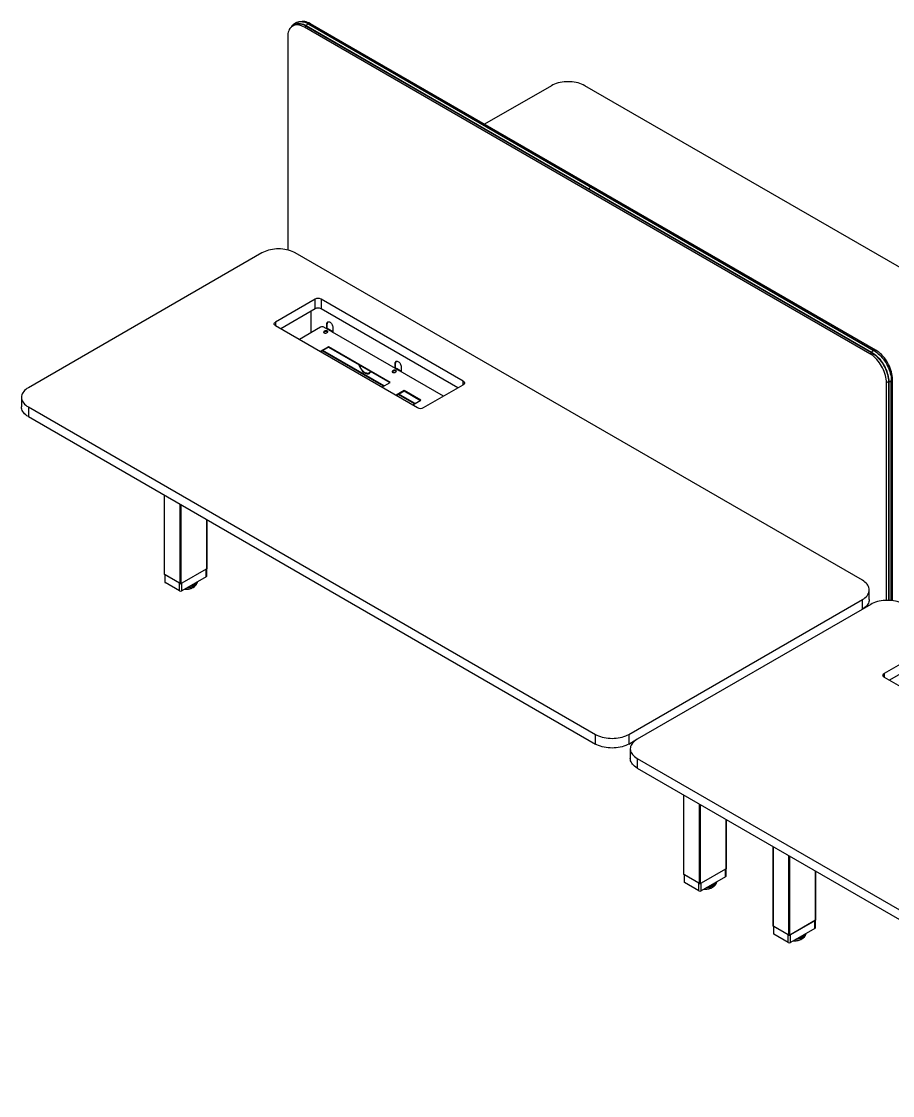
# Model space of a CAD drawing. Header units: millimetres. Extents: x -429 to 16771, y -1239 to 5751.
# Drawn here: x 9198 to 11044, y 1307 to 3584 of the extents above; entities that cross this region are included whole.
import ezdxf

# ---------------------------------------------------------------- set-up
doc = ezdxf.new("R2010")
doc.units = ezdxf.units.MM
doc.header["$LTSCALE"] = 100

msp = doc.modelspace()

# ---------------------------------------------------------------- linework, layer by layer
at = {"color": 7, "linetype": 'Continuous', "lineweight": -3}
for p, q in [((9777.66, 3576.89), (9772.71, 3574.03)), ((9797.7, 3571.55), (9801.68, 3573.85)), ((9801.24, 3574.41), (10400.51, 3228.46)), ((9801.24, 3574.41), (9801.24, 3574.17)), ((9801.24, 3574.17), (10400.51, 3228.21)), ((9801.28, 3574.08), (10400.55, 3228.12)), ((9801.41, 3574.86), (10400.68, 3228.9)), ((9806.73, 3577.93), (10406, 3231.98)), ((10406.07, 3231.95), (9806.79, 3577.91)), ((9807.75, 3577.35), (9810.43, 3578.9)), ((11008.98, 2887), (9810.43, 3578.9)), ((9762.35, 3551.14), (9762.35, 3099.45)), ((10996.25, 2879.65), (9797.7, 3571.55)), ((10321.32, 3447.59), (10179.61, 3365.78)), ((11594.11, 2753.64), (10392.03, 3447.59)), ((10400.51, 3228.46), (10999.79, 2882.51)), ((10400.51, 3228.46), (10400.51, 3228.21)), ((10400.51, 3228.21), (10999.79, 2882.26)), ((10400.55, 3228.12), (10999.83, 2882.17)), ((10400.68, 3228.9), (10999.95, 2882.95)), ((10406, 3231.98), (11005.28, 2886.02)), ((11005.34, 2886), (10406.07, 3231.95)), ((9707.55, 3093.27), (9212.57, 2807.52)), ((10980.34, 2399.32), (9778.26, 3093.27)), ((9820.33, 2995.09), (9736.19, 2946.52)), ((9820.33, 2974.68), (9820.33, 2995.09)), ((10134.29, 2821.2), (9833.06, 2995.09)), ((9833.06, 2995.09), (9833.06, 2974.68)), ((9820.33, 2974.68), (9747.5, 2932.64)), ((9811.35, 2969.5), (9811.35, 2923.85)), ((9811.63, 2969.66), (9811.63, 2924.02)), ((10122.97, 2807.32), (9833.06, 2974.68)), ((9736.19, 2946.52), (9736.19, 2939.17)), ((9736.19, 2939.17), (10037.41, 2765.28)), ((9845.79, 2943.24), (9845.22, 2942.92)), ((9845.22, 2933.18), (9845.22, 2942.92)), ((9845.79, 2933.17), (9845.79, 2943.24)), ((9832, 2935.77), (9787.04, 2909.82)), ((10092.28, 2789.6), (9839.07, 2935.77)), ((9841.55, 2927.81), (9839.42, 2926.59)), ((9839.42, 2925.77), (9841.55, 2926.99)), ((9839.42, 2925.77), (9839.42, 2926.59)), ((9841.55, 2926.99), (9841.55, 2927.81)), ((9845.01, 2933.08), (9844.37, 2932.71)), ((9844.37, 2923.73), (9846.5, 2924.95)), ((9845.01, 2933.08), (9846.78, 2932.06)), ((9847.58, 2932.14), (9845.81, 2933.16)), ((9848.19, 2931.24), (9846.78, 2932.06)), ((9848.19, 2931.24), (9850.31, 2930.02)), ((9851.11, 2930.09), (9848.99, 2931.32)), ((9851.73, 2929.2), (9850.31, 2930.02)), ((9851.73, 2929.2), (9853.85, 2927.97)), ((9854.65, 2928.05), (9852.53, 2929.28)), ((9855.26, 2927.16), (9853.85, 2927.97)), ((9855.26, 2927.16), (9857.03, 2926.14)), ((9857.83, 2926.22), (9856.06, 2927.24)), ((9856.39, 2925.77), (9857.03, 2926.14)), ((9856.96, 2925.44), (9857.03, 2925.48)), ((9857.03, 2925.48), (9857.03, 2926.14)), ((9857.03, 2925.48), (9857.6, 2925.16)), ((9857.6, 2925.16), (9857.95, 2925.36)), ((9857.95, 2924.95), (9857.6, 2925.16)), ((9857.95, 2935.57), (9857.95, 2924.95)), ((9848.59, 2894.35), (9831.2, 2884.32)), ((9831.91, 2883.91), (9848.59, 2893.54)), ((9979.4, 2818.84), (9848.59, 2894.35)), ((9848.59, 2893.54), (9848.59, 2894.35)), ((9848.59, 2893.54), (9978.7, 2818.43)), ((9965.68, 2810.91), (9835.57, 2886.02)), ((9966.81, 2811.57), (9836.7, 2886.68)), ((10996.25, 2879.65), (11000.28, 2881.97)), ((10999.79, 2882.51), (10999.79, 2882.26)), ((10999.79, 2882.51), (11000.17, 2882.28)), ((11006.27, 2885.43), (11008.98, 2887)), ((9989.97, 2849.4), (9989.33, 2849.03)), ((9989.97, 2849.4), (9991.73, 2848.37)), ((9990.74, 2859.56), (9990.18, 2859.23)), ((9990.18, 2849.49), (9990.18, 2859.23)), ((9990.74, 2849.49), (9990.74, 2859.56)), ((9992.53, 2848.45), (9990.77, 2849.47)), ((9993.15, 2847.56), (9991.73, 2848.37)), ((9993.15, 2847.56), (9995.27, 2846.33)), ((9996.07, 2846.41), (9993.95, 2847.64)), ((9996.68, 2845.52), (9995.27, 2846.33)), ((9996.68, 2845.52), (9998.81, 2844.29)), ((9999.61, 2844.37), (9997.48, 2845.6)), ((10002.91, 2851.89), (10002.91, 2841.27)), ((9925.13, 2839.24), (9925.13, 2840.06)), ((9926.54, 2839.25), (9926.54, 2838.43)), ((9926.54, 2838.43), (9927.11, 2838.75)), ((9927.11, 2838.97), (9927.11, 2838.75)), ((9934.47, 2838.55), (9935.47, 2837.98)), ((9934.83, 2838.74), (9935.4, 2839.07)), ((9986.5, 2844.13), (9984.38, 2842.9)), ((9984.38, 2842.09), (9986.5, 2843.31)), ((9984.38, 2842.09), (9984.38, 2842.9)), ((9986.5, 2843.31), (9986.5, 2844.13)), ((9989.33, 2840.05), (9991.45, 2841.27)), ((10000.22, 2843.48), (9998.81, 2844.29)), ((10000.22, 2843.48), (10001.99, 2842.46)), ((10002.79, 2842.53), (10001.02, 2843.56)), ((10001.35, 2842.09), (10001.99, 2842.46)), ((10001.92, 2841.76), (10001.99, 2841.8)), ((10001.99, 2841.8), (10001.99, 2842.46)), ((10001.99, 2841.8), (10002.55, 2841.48)), ((10002.55, 2841.48), (10002.91, 2841.68)), ((10002.91, 2841.27), (10002.55, 2841.48)), ((11041.63, 2824.2), (11044.33, 2825.76)), ((11041.64, 2823.04), (11041.64, 2356.35)), ((11041.65, 2356.35), (11041.65, 2823.11)), ((11044.33, 2356.05), (11044.33, 2825.76)), ((9962.02, 2808.8), (9979.4, 2818.84)), ((10009.46, 2801.49), (9992.07, 2791.45)), ((9992.78, 2791.04), (10009.46, 2800.67)), ((10044.81, 2781.08), (10009.46, 2801.49)), ((10009.46, 2800.67), (10009.46, 2801.49)), ((10009.46, 2800.67), (10044.1, 2780.67)), ((10050.14, 2765.28), (10134.29, 2813.85)), ((10134.29, 2813.85), (10134.29, 2821.2)), ((11031.61, 2818.41), (11035.63, 2820.74)), ((11031.61, 2356.73), (11031.61, 2818.41)), ((11035.58, 2820.25), (11035.58, 2356.72)), ((11035.85, 2820.04), (11035.64, 2820.17)), ((11035.64, 2820.17), (11035.64, 2356.72)), ((11035.84, 2821.08), (11035.85, 2820.04)), ((11035.85, 2820.04), (11035.85, 2356.71)), ((11036.32, 2819.97), (11036.32, 2356.7)), ((9197.93, 2787.11), (9197.93, 2766.7)), ((10031.09, 2773.15), (9996.44, 2793.16)), ((10032.22, 2773.81), (9997.57, 2793.81)), ((10027.43, 2771.04), (10044.81, 2781.08)), ((9212.57, 2766.7), (10414.66, 2072.76)), ((9212.57, 2766.7), (9212.57, 2746.29)), ((9212.57, 2746.29), (10414.66, 2052.34)), ((9500.63, 2580), (9500.63, 2412.1)), ((9501.07, 2411.49), (9501.07, 2579.74)), ((9534.31, 2392.3), (9534.31, 2560.56)), ((9536.43, 2392.3), (9536.43, 2559.33)), ((9590.88, 2423.73), (9590.88, 2527.9)), ((9591.32, 2424.35), (9591.32, 2527.65)), ((9590.88, 2423.73), (9536.43, 2392.3)), ((9589.46, 2422.92), (9537.84, 2393.12)), ((9589.46, 2406.59), (9589.46, 2422.92)), ((9590.49, 2408.02), (9590.49, 2423.51)), ((9534.31, 2392.3), (9501.07, 2411.49)), ((9501.46, 2411.26), (9501.46, 2395.77)), ((9532.89, 2393.12), (9502.49, 2410.67)), ((9502.49, 2394.34), (9502.49, 2410.67)), ((9532.89, 2376.79), (9502.49, 2394.34)), ((9532.89, 2376.79), (9532.89, 2393.12)), ((9589.46, 2406.59), (9537.84, 2376.79)), ((9537.84, 2376.79), (9537.84, 2393.12)), ((10994.99, 2358.5), (10994.99, 2378.91)), ((10485.37, 2072.76), (10980.34, 2358.5)), ((10998.02, 2348.3), (10503.04, 2062.55)), ((10980.34, 2338.09), (10980.34, 2358.5)), ((11110.8, 2250.12), (11026.66, 2201.55)), ((11110.8, 2229.71), (11037.97, 2187.67)), ((11026.66, 2201.55), (11026.66, 2194.2)), ((11026.66, 2194.2), (11327.88, 2020.3)), ((10414.66, 2052.34), (10414.66, 2072.76)), ((10485.37, 2072.76), (10485.37, 2052.34)), ((10485.37, 2052.34), (10502.6, 2062.29)), ((10488.4, 2042.14), (10488.4, 2021.73)), ((10503.04, 2021.73), (11705.13, 1327.79)), ((10503.04, 2021.73), (10503.04, 2001.32)), ((10503.04, 2001.32), (11705.13, 1307.37)), ((10601.6, 1944.42), (10601.6, 1776.53)), ((10602.04, 1775.91), (10602.04, 1944.17)), ((10635.27, 1756.73), (10635.27, 1924.98)), ((10637.39, 1756.73), (10637.39, 1923.76)), ((10691.84, 1788.16), (10691.84, 1892.33)), ((10692.28, 1788.77), (10692.28, 1892.07)), ((10791.1, 1835.02), (10791.1, 1667.13)), ((10791.54, 1666.52), (10791.54, 1834.77)), ((10824.78, 1647.33), (10824.78, 1815.59)), ((10826.9, 1647.33), (10826.9, 1814.36)), ((10635.27, 1756.73), (10602.04, 1775.91)), ((10602.43, 1775.69), (10602.43, 1760.2)), ((10691.84, 1788.16), (10637.39, 1756.73)), ((10690.43, 1787.34), (10638.81, 1757.55)), ((10690.43, 1771.01), (10690.43, 1787.34)), ((10691.45, 1772.44), (10691.45, 1787.94)), ((10881.35, 1678.76), (10881.35, 1782.93)), ((10881.79, 1679.37), (10881.79, 1782.68)), ((10633.86, 1757.55), (10603.45, 1775.1)), ((10603.45, 1758.77), (10603.45, 1775.1)), ((10633.86, 1741.21), (10603.45, 1758.77)), ((10633.86, 1741.21), (10633.86, 1757.55)), ((10690.43, 1771.01), (10638.81, 1741.21)), ((10638.81, 1741.21), (10638.81, 1757.55)), ((10824.78, 1647.33), (10791.54, 1666.52)), ((10791.93, 1666.29), (10791.93, 1650.8)), ((10823.36, 1648.15), (10792.96, 1665.7)), ((10792.96, 1649.37), (10792.96, 1665.7)), ((10881.35, 1678.76), (10826.9, 1647.33)), ((10879.93, 1677.95), (10828.31, 1648.15)), ((10879.93, 1661.61), (10879.93, 1677.95)), ((10880.96, 1663.04), (10880.96, 1678.54)), ((10823.36, 1631.82), (10792.96, 1649.37)), ((10823.36, 1631.82), (10823.36, 1648.15)), ((10879.93, 1661.61), (10828.31, 1631.82)), ((10828.31, 1631.82), (10828.31, 1648.15))]:
    msp.add_line(p, q, dxfattribs=at)
at = {"color": 7, "linetype": 'Continuous', "lineweight": -3, "flags": 128}
for points in [[(9797.7, 3571.55), (9794.62, 3573.18), (9791.57, 3574.48), (9788.55, 3575.45), (9785.61, 3576.07), (9782.76, 3576.36), (9780.03, 3576.29), (9777.43, 3575.88), (9774.98, 3575.12), (9772.7, 3574.03), (9770.62, 3572.61), (9768.74, 3570.86), (9767.09, 3568.82), (9765.66, 3566.48), (9764.48, 3563.87), (9763.55, 3561.01), (9762.89, 3557.92), (9762.48, 3554.62), (9762.35, 3551.14)], [(9770.97, 3572.88), (9771.7, 3573.71), (9773.61, 3575.48), (9775.74, 3576.94), (9778.06, 3578.05), (9780.56, 3578.82), (9783.21, 3579.24), (9786, 3579.31), (9788.91, 3579.02), (9791.91, 3578.38), (9794.98, 3577.39), (9798.1, 3576.07), (9801.24, 3574.41)], [(9771.99, 3573.59), (9773.78, 3575.23), (9775.89, 3576.68), (9778.2, 3577.79), (9780.68, 3578.55), (9783.32, 3578.97), (9786.09, 3579.04), (9788.98, 3578.75), (9791.96, 3578.11), (9795.01, 3577.13), (9798.12, 3575.81), (9801.24, 3574.17)], [(9774.38, 3574.99), (9775.98, 3576.45), (9776.22, 3576.64)], [(9775.68, 3575.75), (9776.37, 3576.33), (9778.18, 3577.59)], [(9777.66, 3576.89), (9779.93, 3577.98), (9782.37, 3578.73)], [(9777.68, 3578.38), (9779.07, 3578.89), (9781.52, 3579.5), (9784.1, 3579.79), (9786.8, 3579.75), (9789.6, 3579.4), (9792.48, 3578.72), (9795.42, 3577.74), (9798.4, 3576.45), (9801.41, 3574.86)], [(9810.43, 3578.9), (9807.35, 3580.53), (9804.29, 3581.83), (9801.28, 3582.79), (9798.34, 3583.42), (9795.49, 3583.7), (9792.76, 3583.64), (9790.15, 3583.23), (9789.25, 3582.99)], [(9806.79, 3577.91), (9806.77, 3577.92), (9806.73, 3577.93)], [(10392.03, 3447.59), (10388.81, 3449.29), (10385.35, 3450.82), (10381.67, 3452.18), (10377.8, 3453.34), (10373.77, 3454.3), (10369.61, 3455.06), (10365.36, 3455.6), (10361.03, 3455.93), (10356.67, 3456.04), (10352.31, 3455.93), (10347.99, 3455.6), (10343.73, 3455.06), (10339.57, 3454.3), (10335.54, 3453.34), (10331.67, 3452.18), (10327.99, 3450.82), (10324.53, 3449.29), (10321.32, 3447.59)], [(10406.07, 3231.95), (10406.04, 3231.97), (10406, 3231.98)], [(9778.26, 3093.27), (9775.04, 3094.97), (9771.58, 3096.5), (9767.9, 3097.85), (9764.03, 3099.02), (9760.01, 3099.98), (9755.84, 3100.74), (9751.59, 3101.28), (9747.26, 3101.61), (9742.9, 3101.72), (9738.55, 3101.61), (9734.22, 3101.28), (9729.96, 3100.74), (9725.8, 3099.98), (9721.77, 3099.02), (9717.9, 3097.85), (9714.23, 3096.5), (9710.76, 3094.97), (9707.55, 3093.27)], [(9736.19, 2939.17), (9735.07, 2939.96), (9734.24, 2940.86), (9733.72, 2941.83), (9733.55, 2942.84), (9733.72, 2943.86), (9734.24, 2944.83), (9735.07, 2945.73), (9736.19, 2946.52)], [(9845.22, 2942.92), (9845.36, 2944.36), (9845.77, 2945.59), (9846.44, 2946.53), (9847.33, 2947.16), (9848.4, 2947.44), (9849.62, 2947.37), (9850.92, 2946.94), (9852.25, 2946.17), (9853.55, 2945.1), (9854.77, 2943.77), (9855.84, 2942.25), (9856.73, 2940.59), (9857.4, 2938.88), (9857.81, 2937.18), (9857.95, 2935.57)], [(9839.42, 2926.59), (9838.73, 2926.01), (9838.41, 2925.33), (9838.52, 2924.64), (9839.03, 2924), (9839.89, 2923.5), (9840.99, 2923.21), (9842.2, 2923.15), (9843.38, 2923.33), (9844.37, 2923.73)], [(9838.47, 2924.75), (9838.73, 2925.2), (9839.42, 2925.77)], [(9846.5, 2924.95), (9847.19, 2925.53), (9847.51, 2926.21), (9847.4, 2926.91), (9846.89, 2927.54), (9846.03, 2928.04), (9844.93, 2928.33), (9843.72, 2928.4), (9842.54, 2928.21), (9841.55, 2927.81)], [(9841.55, 2926.99), (9842.54, 2927.4), (9843.72, 2927.58), (9844.93, 2927.52), (9846.03, 2927.22), (9846.89, 2926.73), (9847.4, 2926.09), (9847.45, 2925.97)], [(9846.35, 2926.91), (9845.31, 2927.37), (9844.59, 2927.56)], [(9847.44, 2925.95), (9847.14, 2926.31), (9846.35, 2926.91)], [(9847.23, 2925.57), (9847.14, 2925.66), (9846.35, 2926.26)], [(11031.61, 2818.41), (11031.47, 2822.05), (11031.07, 2825.81), (11030.4, 2829.67), (11029.47, 2833.61), (11028.29, 2837.58), (11026.87, 2841.56), (11025.21, 2845.52), (11023.33, 2849.43), (11021.25, 2853.26), (11018.98, 2856.98), (11016.53, 2860.56), (11013.93, 2863.97), (11011.19, 2867.2), (11008.34, 2870.21), (11005.4, 2872.98), (11002.39, 2875.48), (10999.33, 2877.71), (10996.25, 2879.65)], [(10999.79, 2882.26), (11002.91, 2880.3), (11006.01, 2878.04), (11009.07, 2875.49), (11012.05, 2872.69), (11014.94, 2869.64), (11017.71, 2866.37), (11020.35, 2862.9), (11022.83, 2859.27), (11025.14, 2855.5), (11027.25, 2851.62), (11029.15, 2847.66), (11030.83, 2843.64), (11032.28, 2839.6), (11033.47, 2835.57), (11034.42, 2831.59), (11035.09, 2827.67), (11035.5, 2823.85), (11035.64, 2820.17)], [(10999.95, 2882.95), (11002.96, 2881.07), (11005.94, 2878.92), (11008.88, 2876.51), (11011.76, 2873.86), (11014.56, 2870.98), (11017.26, 2867.9), (11019.84, 2864.63), (11022.29, 2861.2), (11024.58, 2857.64), (11026.71, 2853.95), (11028.65, 2850.18), (11030.39, 2846.35), (11031.93, 2842.48), (11033.25, 2838.6), (11034.35, 2834.74), (11035.2, 2830.92), (11035.82, 2827.17), (11036.19, 2823.51), (11036.32, 2819.97)], [(11000.17, 2882.28), (11002.93, 2880.53), (11006.05, 2878.26), (11009.12, 2875.7), (11012.12, 2872.87), (11015.03, 2869.81), (11017.82, 2866.52), (11020.47, 2863.03), (11022.97, 2859.38), (11025.29, 2855.59), (11027.41, 2851.68), (11029.33, 2847.7), (11031.02, 2843.66), (11032.47, 2839.59), (11033.67, 2835.54), (11034.62, 2831.53), (11035.3, 2827.59), (11035.71, 2823.75), (11035.84, 2821.08)], [(11005.28, 2886.02), (11008.28, 2884.15), (11011.26, 2881.99), (11014.2, 2879.58), (11017.08, 2876.93), (11019.88, 2874.05), (11022.58, 2870.97), (11025.16, 2867.7), (11027.61, 2864.28), (11029.9, 2860.71), (11032.03, 2857.03), (11033.97, 2853.26), (11035.72, 2849.43), (11037.26, 2845.56), (11038.58, 2841.68), (11039.67, 2837.81), (11040.53, 2833.99), (11041.14, 2830.24), (11041.51, 2826.58), (11041.64, 2823.04)], [(11005.34, 2886), (11005.31, 2886.01), (11005.28, 2886.02)], [(11044.33, 2825.76), (11044.2, 2829.4), (11043.8, 2833.16), (11043.13, 2837.02), (11042.2, 2840.95), (11041.02, 2844.93), (11039.6, 2848.91), (11037.94, 2852.87), (11036.06, 2856.78), (11033.98, 2860.61), (11031.7, 2864.33), (11029.26, 2867.91), (11026.66, 2871.32), (11023.92, 2874.55), (11021.07, 2877.55), (11018.13, 2880.32), (11015.12, 2882.83), (11012.06, 2885.06), (11008.98, 2887)], [(9990.18, 2859.23), (9990.32, 2860.68), (9990.73, 2861.91), (9991.39, 2862.85), (9992.28, 2863.48), (9993.36, 2863.76), (9994.58, 2863.69), (9995.88, 2863.25), (9997.21, 2862.49), (9998.51, 2861.41), (9999.73, 2860.09), (10000.8, 2858.56), (10001.69, 2856.91), (10002.36, 2855.19), (10002.77, 2853.49), (10002.91, 2851.89)], [(9922.26, 2842.28), (9923.74, 2840.98), (9925.13, 2839.95)], [(9937.68, 2842.11), (9937.04, 2840.9), (9936.05, 2839.66), (9934.83, 2838.74), (9933.43, 2838.15), (9931.86, 2837.9), (9930.17, 2838.01), (9928.38, 2838.46), (9926.54, 2839.25)], [(9926.54, 2838.43), (9928.49, 2837.59), (9930.39, 2837.1), (9932.18, 2836.99), (9933.84, 2837.25), (9935.33, 2837.87), (9936.62, 2838.85), (9937.67, 2840.16), (9938.43, 2841.67)], [(9984.38, 2842.9), (9983.68, 2842.33), (9983.37, 2841.65), (9983.48, 2840.95), (9983.99, 2840.32), (9984.85, 2839.82), (9985.95, 2839.52), (9987.16, 2839.46), (9988.34, 2839.64), (9989.33, 2840.05)], [(9983.43, 2841.07), (9983.68, 2841.51), (9984.38, 2842.09)], [(9991.45, 2841.27), (9992.15, 2841.85), (9992.46, 2842.52), (9992.36, 2843.22), (9991.84, 2843.86), (9990.98, 2844.36), (9989.88, 2844.65), (9988.67, 2844.71), (9987.5, 2844.53), (9986.5, 2844.13)], [(9986.5, 2843.31), (9987.5, 2843.72), (9988.67, 2843.9), (9989.88, 2843.84), (9990.98, 2843.54), (9991.84, 2843.04), (9992.36, 2842.41), (9992.4, 2842.29)], [(9991.31, 2843.23), (9990.27, 2843.69), (9989.55, 2843.88)], [(9992.4, 2842.27), (9992.1, 2842.63), (9991.31, 2843.23)], [(9992.18, 2841.89), (9992.1, 2841.98), (9991.31, 2842.58)], [(11041.65, 2823.11), (11041.65, 2823.08), (11041.64, 2823.04)], [(9212.57, 2807.52), (9209.63, 2805.67), (9206.97, 2803.67), (9204.63, 2801.55), (9202.61, 2799.31), (9200.94, 2796.99), (9199.63, 2794.59), (9198.69, 2792.13), (9198.12, 2789.63), (9197.93, 2787.11), (9198.12, 2784.6), (9198.69, 2782.1), (9199.63, 2779.64), (9200.94, 2777.24), (9202.61, 2774.92), (9204.63, 2772.68), (9206.97, 2770.56), (9209.63, 2768.56), (9212.57, 2766.7)], [(10134.29, 2821.2), (10135.41, 2820.41), (10136.24, 2819.51), (10136.75, 2818.54), (10136.92, 2817.53), (10136.75, 2816.51), (10136.24, 2815.54), (10135.41, 2814.64), (10134.29, 2813.85)], [(9212.57, 2746.29), (9209.63, 2748.15), (9206.97, 2750.15), (9204.63, 2752.27), (9202.61, 2754.5), (9200.94, 2756.83), (9199.63, 2759.23), (9198.69, 2761.69), (9198.12, 2764.19), (9197.93, 2766.7)], [(9570.35, 2395.55), (9570.07, 2394.44), (9569.37, 2392.79), (9568.32, 2391.19), (9566.94, 2389.68), (9565.26, 2388.27), (9563.3, 2386.99), (9561.08, 2385.86), (9558.65, 2384.89), (9556.03, 2384.1), (9553.26, 2383.49), (9550.39, 2383.08), (9548.47, 2382.92)], [(9569.16, 2394.86), (9568.32, 2393.64), (9566.94, 2392.13), (9565.26, 2390.72), (9563.3, 2389.44), (9561.08, 2388.31), (9558.65, 2387.34), (9556.03, 2386.55), (9553.91, 2386.06)], [(10980.34, 2358.5), (10983.29, 2360.36), (10985.94, 2362.35), (10988.29, 2364.48), (10990.3, 2366.71), (10991.97, 2369.04), (10993.28, 2371.44), (10994.23, 2373.9), (10994.8, 2376.39), (10994.99, 2378.91), (10994.8, 2381.43), (10994.23, 2383.92), (10993.28, 2386.38), (10991.97, 2388.78), (10990.3, 2391.11), (10988.29, 2393.34), (10985.94, 2395.47), (10983.29, 2397.46), (10980.34, 2399.32)], [(10994.99, 2358.5), (10994.8, 2355.98), (10994.23, 2353.48), (10993.28, 2351.03), (10991.97, 2348.62), (10990.3, 2346.3), (10988.29, 2344.06), (10985.94, 2341.94), (10983.29, 2339.94), (10980.79, 2338.35)], [(11068.73, 2348.3), (11065.51, 2350), (11062.05, 2351.53), (11058.37, 2352.88), (11054.5, 2354.05), (11050.47, 2355.01), (11046.31, 2355.77), (11042.06, 2356.31), (11037.73, 2356.64), (11033.37, 2356.75), (11029.02, 2356.64), (11024.69, 2356.31), (11020.43, 2355.77), (11016.27, 2355.01), (11012.24, 2354.05), (11008.37, 2352.88), (11004.7, 2351.53), (11001.23, 2350), (10998.02, 2348.3)], [(11026.66, 2194.2), (11025.54, 2194.99), (11024.71, 2195.88), (11024.19, 2196.86), (11024.02, 2197.87), (11024.19, 2198.89), (11024.71, 2199.86), (11025.54, 2200.76), (11026.66, 2201.55)], [(10414.66, 2072.76), (10417.87, 2071.06), (10421.33, 2069.52), (10425.01, 2068.17), (10428.88, 2067.01), (10432.91, 2066.04), (10437.07, 2065.29), (10441.33, 2064.74), (10445.65, 2064.41), (10450.01, 2064.3), (10454.37, 2064.41), (10458.69, 2064.74), (10462.95, 2065.29), (10467.11, 2066.04), (10471.14, 2067.01), (10475.01, 2068.17), (10478.69, 2069.52), (10482.15, 2071.06), (10485.37, 2072.76)], [(10485.37, 2052.34), (10482.15, 2050.64), (10478.69, 2049.11), (10475.01, 2047.76), (10471.14, 2046.59), (10467.11, 2045.63), (10462.95, 2044.87), (10458.69, 2044.33), (10454.37, 2044), (10450.01, 2043.89), (10445.65, 2044), (10441.33, 2044.33), (10437.07, 2044.87), (10432.91, 2045.63), (10428.88, 2046.59), (10425.01, 2047.76), (10421.33, 2049.11), (10417.87, 2050.64), (10414.66, 2052.34)], [(10503.04, 2062.55), (10500.1, 2060.7), (10497.44, 2058.7), (10495.1, 2056.57), (10493.08, 2054.34), (10491.41, 2052.01), (10490.1, 2049.61), (10489.16, 2047.15), (10488.59, 2044.66), (10488.4, 2042.14), (10488.59, 2039.63), (10489.16, 2037.13), (10490.1, 2034.67), (10491.41, 2032.27), (10493.08, 2029.94), (10495.1, 2027.71), (10497.44, 2025.59), (10500.1, 2023.59), (10503.04, 2021.73)], [(10503.04, 2001.32), (10500.1, 2003.17), (10497.44, 2005.17), (10495.1, 2007.3), (10493.08, 2009.53), (10491.41, 2011.86), (10490.1, 2014.26), (10489.16, 2016.72), (10488.59, 2019.21), (10488.4, 2021.73)], [(10671.31, 1759.98), (10671.04, 1758.87), (10670.33, 1757.21), (10669.28, 1755.62), (10667.91, 1754.1), (10666.23, 1752.7), (10664.26, 1751.42), (10662.05, 1750.29), (10659.61, 1749.32), (10657, 1748.52), (10654.23, 1747.92), (10651.36, 1747.51), (10649.44, 1747.35)], [(10670.12, 1759.29), (10669.28, 1758.06), (10667.91, 1756.55), (10666.23, 1755.15), (10664.26, 1753.87), (10662.05, 1752.74), (10659.61, 1751.77), (10657, 1750.97), (10654.87, 1750.49)], [(10860.82, 1650.58), (10860.54, 1649.47), (10859.84, 1647.81), (10858.79, 1646.22), (10857.41, 1644.7), (10855.73, 1643.3), (10853.77, 1642.02), (10851.55, 1640.89), (10849.12, 1639.92), (10846.5, 1639.12), (10843.73, 1638.52), (10840.86, 1638.11), (10838.94, 1637.95)], [(10859.63, 1649.89), (10858.79, 1648.67), (10857.41, 1647.15), (10855.73, 1645.75), (10853.77, 1644.47), (10851.55, 1643.34), (10849.12, 1642.37), (10846.5, 1641.57), (10844.38, 1641.09)]]:
    msp.add_lwpolyline(points, dxfattribs=at)
at = {"color": 7, "linetype": 'Continuous', "lineweight": -3}
for centre, radius, start, end in [((9784.64, 3561.94), 17.86, 112.92482, 145.84037), ((9785.34, 3560.52), 18.47, 83.85377, 132.59793), ((9787.57, 3545.8), 37.41, 59.19192, 77.9383), ((9802, 3574.38), 0.763, 141.30471, 177.43), ((9801.34, 3574.16), 0.1, 174.19564, 234.49218), ((9806.92, 3571.45), 6.48, 91.67597, 148.31865), ((10401.28, 3228.43), 0.763, 141.30471, 177.43), ((10400.61, 3228.2), 0.1, 174.19564, 234.49218), ((10406.19, 3225.5), 6.48, 91.67597, 148.31865), ((9826.7, 2982.81), 13.83, 62.60967, 117.39033), ((9826.7, 2962.4), 13.83, 62.60967, 117.39033), ((9835.53, 2928.95), 7.69, 62.60967, 117.39033), ((9850.37, 2943.68), 4.61, 130.56272, 185.49368), ((9842.94, 2919.57), 7.52, 62.97952, 101.60985), ((9845.48, 2932.42), 0.805, 65.69288, 125.61758), ((9847.22, 2931.52), 0.699, 350.78596, 129.20329), ((9848.66, 2930.59), 0.805, 65.69288, 125.61758), ((9850.76, 2929.47), 0.699, 350.78596, 129.20329), ((9852.2, 2928.54), 0.805, 65.69288, 125.61758), ((9854.29, 2927.43), 0.699, 350.78596, 129.20329), ((9855.73, 2926.5), 0.805, 65.69288, 125.61758), ((9857.48, 2925.57), 0.724, 49.73343, 128.49886), ((9857.25, 2925.21), 0.349, 350.78596, 129.20329), ((11000.55, 2882.47), 0.763, 141.30471, 177.43), ((10999.89, 2882.25), 0.1, 174.19564, 234.49218), ((11005.47, 2879.55), 6.48, 91.67597, 148.31865), ((9942.36, 2863.97), 30.14, 194.90276, 235.12809), ((9941.5, 2863.47), 28.57, 195.60819, 235.01787), ((9990.44, 2848.74), 0.805, 65.69288, 125.61758), ((9995.33, 2860), 4.61, 130.56272, 185.49368), ((9992.18, 2847.83), 0.699, 350.78596, 129.20329), ((9993.62, 2846.9), 0.805, 65.69288, 125.61758), ((9995.71, 2845.79), 0.699, 350.78596, 129.20329), ((9997.15, 2844.86), 0.805, 65.69288, 125.61758), ((9932.04, 2846.53), 9.21, 237.62188, 292.83499), ((9932, 2844.78), 6.65, 300.69767, 334.49512), ((9987.9, 2835.88), 7.52, 62.97952, 101.60985), ((9999.25, 2843.75), 0.699, 350.78596, 129.20329), ((10000.69, 2842.82), 0.805, 65.69288, 125.61758), ((10002.44, 2841.89), 0.724, 49.73343, 128.49886), ((10002.21, 2841.53), 0.349, 350.78596, 129.20329), ((11036.13, 2826.44), 6.48, 271.68015, 328.31448), ((11035.68, 2820.26), 0.1, 185.51136, 245.80878), ((11036.2, 2820.72), 0.763, 242.57351, 278.69449), ((10043.78, 2777.56), 13.83, 242.60967, 297.39033), ((9590.56, 2424.42), 0.754, 294.37466, 354.3052), ((9501.38, 2412.18), 0.754, 185.6948, 245.62534), ((9503.21, 2395.94), 1.76, 185.6948, 245.62534), ((9535.37, 2394.35), 2.31, 242.60967, 297.39033), ((9588.74, 2408.19), 1.76, 294.37466, 354.3052), ((9535.37, 2381.56), 5.38, 242.60967, 297.39033), ((10602.35, 1776.6), 0.754, 185.6948, 245.62534), ((10691.53, 1788.85), 0.754, 294.37466, 354.3052), ((10604.18, 1760.37), 1.76, 185.6948, 245.62534), ((10636.33, 1758.78), 2.31, 242.60967, 297.39033), ((10689.7, 1772.62), 1.76, 294.37466, 354.3052), ((10636.33, 1745.99), 5.38, 242.60967, 297.39033), ((10791.85, 1667.2), 0.754, 185.6948, 245.62534), ((10879.21, 1663.22), 1.76, 294.37466, 354.3052), ((10881.03, 1679.45), 0.754, 294.37466, 354.3052), ((10793.68, 1650.97), 1.76, 185.6948, 245.62534), ((10825.84, 1649.38), 2.31, 242.60967, 297.39033), ((10825.84, 1636.59), 5.38, 242.60967, 297.39033)]:
    msp.add_arc(centre, radius, start, end, dxfattribs=at)
for points, knots in [([(9795.45, 3582.33), (9794.81, 3582.46), (9793.15, 3582.8), (9790.52, 3582.98), (9787.58, 3582.92), (9784.76, 3582.52), (9782.08, 3581.82), (9779.55, 3580.83), (9777.2, 3579.56), (9775.02, 3578.02), (9773.03, 3576.24), (9771.26, 3574.21), (9770.01, 3572.52), (9769.43, 3571.45), (9769.29, 3571.2)], [0, 0, 0, 0, 0.0610441, 0.1581022, 0.2534231, 0.3468173, 0.4383467, 0.5283091, 0.6171754, 0.7055162, 0.7937867, 0.8825386, 0.9723072, 1, 1, 1, 1]), ([(9544.08, 2380.39), (9544.53, 2380.36), (9545.9, 2380.27), (9548.21, 2380.35), (9550.97, 2380.61), (9553.68, 2381.08), (9556.3, 2381.75), (9558.81, 2382.63), (9561.18, 2383.72), (9563.38, 2385.01), (9565.35, 2386.51), (9566.99, 2388.13), (9568.29, 2389.83), (9569.3, 2391.62), (9570.05, 2393.54), (9570.28, 2394.91), (9570.39, 2395.58)], [0, 0, 0, 0, 0.0367129, 0.112054, 0.1875206, 0.2632526, 0.3394315, 0.4162226, 0.4937354, 0.571937, 0.6503959, 0.728137, 0.7958084, 0.8612723, 0.9319152, 1, 1, 1, 1]), ([(10645, 1744.79), (10645.01, 1744.79), (10645.94, 1744.71), (10647.82, 1744.73), (10650.59, 1744.88), (10653.33, 1745.25), (10656, 1745.82), (10658.57, 1746.6), (10661.01, 1747.59), (10663.3, 1748.78), (10665.38, 1750.18), (10667.16, 1751.72), (10668.61, 1753.36), (10669.74, 1755.04), (10670.61, 1756.86), (10671.16, 1758.51), (10671.27, 1759.59), (10671.31, 1759.98)], [0, 0, 0, 0, 0.0009058, 0.0762422, 0.1516367, 0.2272185, 0.3031591, 0.3796351, 0.4567904, 0.5346761, 0.6131339, 0.6913643, 0.7602971, 0.8269326, 0.8915151, 0.9610374, 1, 1, 1, 1]), ([(10834.55, 1635.41), (10835, 1635.39), (10836.37, 1635.3), (10838.68, 1635.38), (10841.44, 1635.64), (10844.15, 1636.11), (10846.77, 1636.78), (10849.28, 1637.66), (10851.65, 1638.74), (10853.85, 1640.04), (10855.82, 1641.54), (10857.46, 1643.16), (10858.76, 1644.86), (10859.77, 1646.65), (10860.52, 1648.56), (10860.75, 1649.93), (10860.86, 1650.61)], [0, 0, 0, 0, 0.0367129, 0.112054, 0.1875206, 0.2632526, 0.3394315, 0.4162226, 0.4937354, 0.571937, 0.6503959, 0.728137, 0.7958084, 0.8612723, 0.9319152, 1, 1, 1, 1])]:
    msp.add_open_spline(points, degree=3, knots=knots, dxfattribs=at)

doc.saveas('drawing.dxf')
